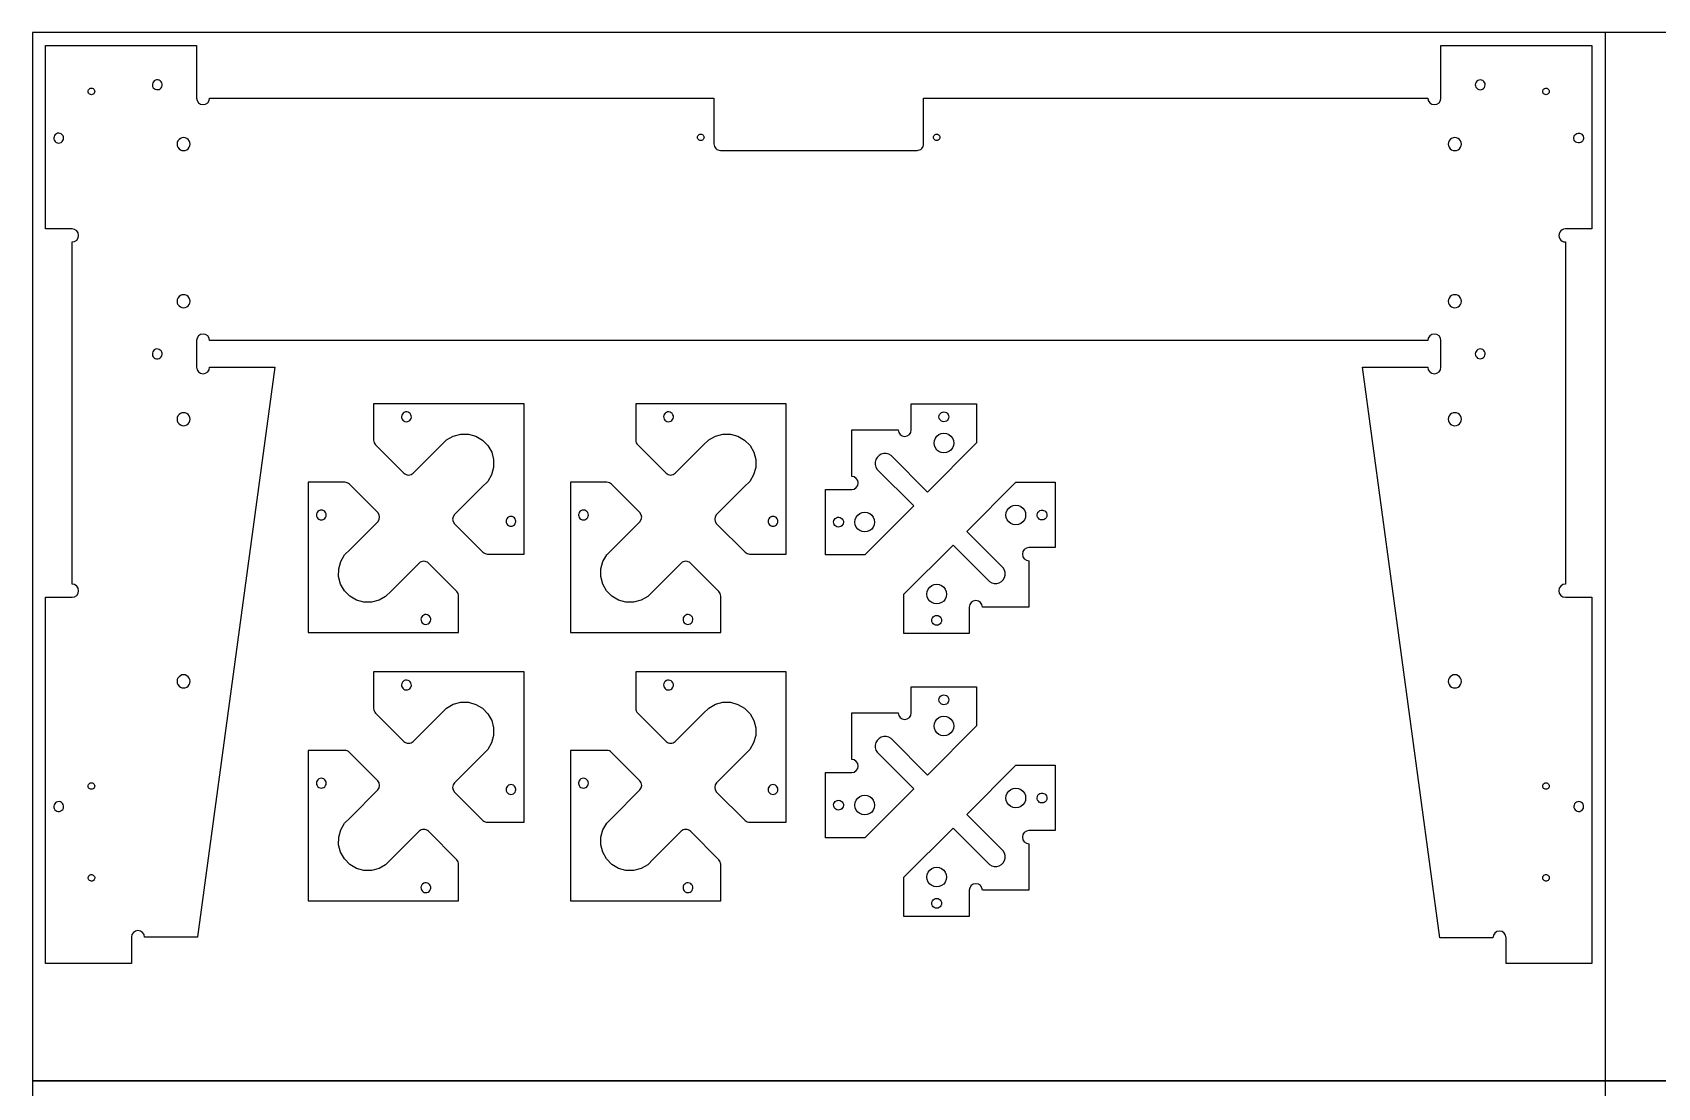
# Model space of a CAD drawing. Header units: inches. Extents: x -747 to 419, y -1089 to -681.
# Drawn here: x -626.17 to -595.17, y -849.62 to -829.5 of the extents above; entities that cross this region are included whole.
import ezdxf

# ---------------------------------------------------------------- set-up
doc = ezdxf.new("R2010")
doc.units = ezdxf.units.IN
doc.header["$MEASUREMENT"] = 0
for name, color, linetype in [('T_ANNO', 6, 'Continuous'), ('T_CUT_HOLE_1_4_INCH', 3, 'Continuous'), ('T_CUT_HOLE_1_8_INCH', 1, 'Continuous'), ('T_CUT_HOLE_3_16_INCH', 2, 'Continuous'), ('T_CUT_HOLE_3_8_INCH', 4, 'Continuous'), ('T_CUT_THRU', 7, 'Continuous')]:
    doc.layers.add(name, color=color, linetype=linetype)

msp = doc.modelspace()

# ---------------------------------------------------------------- linework, layer by layer
at = {"layer": 'T_ANNO', "color": 5}
for p, q in [((-596.171, -829.5), (-596.171, -849.5)), ((-596.171, -849.5), (-596.171, -869.5))]:
    msp.add_line(p, q, dxfattribs=at)
at = {"layer": 'T_ANNO'}
for points in [[(-626.171, -849.5), (-594.171, -849.5), (-594.171, -829.5), (-626.171, -829.5)], [(-626.171, -849.5), (-594.171, -849.5), (-594.171, -829.5), (-626.171, -829.5)], [(-626.171, -869.5), (-594.171, -869.5), (-594.171, -849.5), (-626.171, -849.5)], [(-626.171, -869.5), (-594.171, -869.5), (-594.171, -849.5), (-626.171, -849.5)]]:
    msp.add_lwpolyline(points, close=True, dxfattribs=at)
at = {"layer": 'T_CUT_HOLE_1_4_INCH'}
for points in [[(-623.32, -831.506), (-623.35, -831.519), (-623.376, -831.539), (-623.396, -831.565), (-623.409, -831.595), (-623.413, -831.627), (-623.409, -831.66), (-623.396, -831.69), (-623.376, -831.716), (-623.35, -831.735), (-623.32, -831.748), (-623.288, -831.752), (-623.256, -831.748), (-623.225, -831.735), (-623.199, -831.716), (-623.18, -831.69), (-623.167, -831.66), (-623.163, -831.627), (-623.167, -831.595), (-623.18, -831.565), (-623.199, -831.539), (-623.225, -831.519), (-623.256, -831.506), (-623.288, -831.502)], [(-599.07, -831.506), (-599.1, -831.519), (-599.126, -831.539), (-599.146, -831.565), (-599.159, -831.595), (-599.163, -831.627), (-599.159, -831.66), (-599.146, -831.69), (-599.126, -831.716), (-599.1, -831.735), (-599.07, -831.748), (-599.038, -831.752), (-599.006, -831.748), (-598.975, -831.735), (-598.949, -831.716), (-598.93, -831.69), (-598.917, -831.66), (-598.913, -831.627), (-598.917, -831.595), (-598.93, -831.565), (-598.949, -831.539), (-598.975, -831.519), (-599.006, -831.506), (-599.038, -831.502)], [(-623.32, -834.506), (-623.35, -834.519), (-623.376, -834.539), (-623.396, -834.565), (-623.409, -834.595), (-623.413, -834.627), (-623.409, -834.66), (-623.396, -834.69), (-623.376, -834.716), (-623.35, -834.735), (-623.32, -834.748), (-623.288, -834.752), (-623.256, -834.748), (-623.225, -834.735), (-623.199, -834.716), (-623.18, -834.69), (-623.167, -834.66), (-623.163, -834.627), (-623.167, -834.595), (-623.18, -834.565), (-623.199, -834.539), (-623.225, -834.519), (-623.256, -834.506), (-623.288, -834.502)], [(-599.07, -834.506), (-599.1, -834.519), (-599.126, -834.539), (-599.146, -834.565), (-599.159, -834.595), (-599.163, -834.627), (-599.159, -834.66), (-599.146, -834.69), (-599.126, -834.716), (-599.1, -834.735), (-599.07, -834.748), (-599.038, -834.752), (-599.006, -834.748), (-598.975, -834.735), (-598.949, -834.716), (-598.93, -834.69), (-598.917, -834.66), (-598.913, -834.627), (-598.917, -834.595), (-598.93, -834.565), (-598.949, -834.539), (-598.975, -834.519), (-599.006, -834.506), (-599.038, -834.502)], [(-623.32, -836.756), (-623.35, -836.769), (-623.376, -836.789), (-623.396, -836.815), (-623.409, -836.845), (-623.413, -836.877), (-623.409, -836.91), (-623.396, -836.94), (-623.376, -836.966), (-623.35, -836.985), (-623.32, -836.998), (-623.288, -837.002), (-623.256, -836.998), (-623.225, -836.985), (-623.199, -836.966), (-623.18, -836.94), (-623.167, -836.91), (-623.163, -836.877), (-623.167, -836.845), (-623.18, -836.815), (-623.199, -836.789), (-623.225, -836.769), (-623.256, -836.756), (-623.288, -836.752)], [(-599.07, -836.756), (-599.1, -836.769), (-599.126, -836.789), (-599.146, -836.815), (-599.159, -836.845), (-599.163, -836.877), (-599.159, -836.91), (-599.146, -836.94), (-599.126, -836.966), (-599.1, -836.985), (-599.07, -836.998), (-599.038, -837.002), (-599.006, -836.998), (-598.975, -836.985), (-598.949, -836.966), (-598.93, -836.94), (-598.917, -836.91), (-598.913, -836.877), (-598.917, -836.845), (-598.93, -836.815), (-598.949, -836.789), (-598.975, -836.769), (-599.006, -836.756), (-599.038, -836.752)], [(-623.32, -841.756), (-623.35, -841.769), (-623.376, -841.789), (-623.396, -841.815), (-623.409, -841.845), (-623.413, -841.877), (-623.409, -841.91), (-623.396, -841.94), (-623.376, -841.966), (-623.35, -841.985), (-623.32, -841.998), (-623.288, -842.002), (-623.256, -841.998), (-623.225, -841.985), (-623.199, -841.966), (-623.18, -841.94), (-623.167, -841.91), (-623.163, -841.877), (-623.167, -841.845), (-623.18, -841.815), (-623.199, -841.789), (-623.225, -841.769), (-623.256, -841.756), (-623.288, -841.752)], [(-599.07, -841.756), (-599.1, -841.769), (-599.126, -841.789), (-599.146, -841.815), (-599.159, -841.845), (-599.163, -841.877), (-599.159, -841.91), (-599.146, -841.94), (-599.126, -841.966), (-599.1, -841.985), (-599.07, -841.998), (-599.038, -842.002), (-599.006, -841.998), (-598.975, -841.985), (-598.949, -841.966), (-598.93, -841.94), (-598.917, -841.91), (-598.913, -841.877), (-598.917, -841.845), (-598.93, -841.815), (-598.949, -841.789), (-598.975, -841.769), (-599.006, -841.756), (-599.038, -841.752)]]:
    msp.add_lwpolyline(points, close=True, dxfattribs=at)
at = {"layer": 'T_CUT_HOLE_1_8_INCH'}
for points in [[(-624.986, -830.641), (-624.992, -830.656), (-625.002, -830.669), (-625.015, -830.679), (-625.03, -830.685), (-625.046, -830.687), (-625.062, -830.685), (-625.078, -830.679), (-625.091, -830.669), (-625.1, -830.656), (-625.107, -830.641), (-625.109, -830.625), (-625.107, -830.609), (-625.1, -830.594), (-625.091, -830.581), (-625.078, -830.571), (-625.062, -830.564), (-625.046, -830.562), (-625.03, -830.564), (-625.015, -830.571), (-625.002, -830.581), (-624.992, -830.594), (-624.986, -830.609), (-624.984, -830.625)], [(-597.267, -830.679), (-597.282, -830.685), (-597.298, -830.687), (-597.314, -830.685), (-597.33, -830.679), (-597.343, -830.669), (-597.353, -830.656), (-597.359, -830.641), (-597.361, -830.625), (-597.359, -830.609), (-597.353, -830.594), (-597.343, -830.581), (-597.33, -830.571), (-597.315, -830.565), (-597.299, -830.562), (-597.283, -830.564), (-597.268, -830.571), (-597.255, -830.58), (-597.245, -830.593), (-597.238, -830.608), (-597.236, -830.625), (-597.238, -830.641), (-597.244, -830.656), (-597.254, -830.669)], [(-613.406, -831.439), (-613.391, -831.446), (-613.378, -831.456), (-613.368, -831.469), (-613.362, -831.484), (-613.36, -831.5), (-613.362, -831.516), (-613.368, -831.531), (-613.378, -831.544), (-613.391, -831.554), (-613.406, -831.56), (-613.422, -831.562), (-613.439, -831.56), (-613.454, -831.554), (-613.467, -831.544), (-613.477, -831.531), (-613.483, -831.516), (-613.485, -831.5), (-613.483, -831.484), (-613.477, -831.469), (-613.467, -831.456), (-613.454, -831.446), (-613.439, -831.439), (-613.422, -831.437)], [(-608.86, -831.5), (-608.862, -831.516), (-608.868, -831.531), (-608.878, -831.544), (-608.891, -831.554), (-608.906, -831.56), (-608.922, -831.562), (-608.939, -831.56), (-608.954, -831.554), (-608.967, -831.544), (-608.977, -831.531), (-608.983, -831.516), (-608.985, -831.5), (-608.983, -831.484), (-608.977, -831.469), (-608.967, -831.456), (-608.954, -831.446), (-608.939, -831.439), (-608.922, -831.437), (-608.906, -831.439), (-608.891, -831.446), (-608.878, -831.456), (-608.868, -831.469), (-608.862, -831.484)], [(-624.986, -843.891), (-624.992, -843.906), (-625.002, -843.919), (-625.015, -843.929), (-625.03, -843.935), (-625.046, -843.937), (-625.062, -843.935), (-625.078, -843.929), (-625.091, -843.919), (-625.1, -843.906), (-625.107, -843.891), (-625.109, -843.875), (-625.107, -843.859), (-625.1, -843.844), (-625.091, -843.831), (-625.078, -843.821), (-625.062, -843.814), (-625.046, -843.812), (-625.03, -843.814), (-625.015, -843.821), (-625.002, -843.831), (-624.992, -843.844), (-624.986, -843.859), (-624.984, -843.875)], [(-597.315, -843.935), (-597.33, -843.929), (-597.343, -843.919), (-597.353, -843.906), (-597.359, -843.891), (-597.361, -843.875), (-597.359, -843.859), (-597.353, -843.844), (-597.343, -843.831), (-597.33, -843.821), (-597.315, -843.814), (-597.299, -843.812), (-597.282, -843.814), (-597.267, -843.821), (-597.254, -843.831), (-597.244, -843.844), (-597.238, -843.859), (-597.236, -843.875), (-597.238, -843.891), (-597.244, -843.906), (-597.254, -843.919), (-597.267, -843.929), (-597.282, -843.935), (-597.299, -843.937)], [(-624.995, -845.66), (-625.006, -845.673), (-625.02, -845.681), (-625.035, -845.686), (-625.051, -845.687), (-625.067, -845.684), (-625.082, -845.676), (-625.094, -845.665), (-625.103, -845.652), (-625.108, -845.636), (-625.109, -845.62), (-625.105, -845.604), (-625.098, -845.589), (-625.087, -845.577), (-625.073, -845.568), (-625.057, -845.563), (-625.041, -845.563), (-625.025, -845.566), (-625.011, -845.573), (-624.999, -845.584), (-624.99, -845.598), (-624.985, -845.614), (-624.984, -845.63), (-624.987, -845.646)], [(-597.36, -845.634), (-597.361, -845.618), (-597.357, -845.602), (-597.349, -845.587), (-597.337, -845.576), (-597.323, -845.567), (-597.308, -845.563), (-597.291, -845.563), (-597.275, -845.567), (-597.261, -845.575), (-597.249, -845.586), (-597.241, -845.6), (-597.237, -845.616), (-597.236, -845.632), (-597.24, -845.648), (-597.248, -845.662), (-597.26, -845.674), (-597.274, -845.682), (-597.29, -845.687), (-597.306, -845.687), (-597.322, -845.683), (-597.336, -845.675), (-597.348, -845.664), (-597.356, -845.65)]]:
    msp.add_lwpolyline(points, close=True, dxfattribs=at)
at = {"layer": 'T_CUT_HOLE_3_16_INCH'}
for points in [[(-623.755, -830.411), (-623.779, -830.404), (-623.803, -830.404), (-623.827, -830.41), (-623.848, -830.422), (-623.866, -830.439), (-623.878, -830.46), (-623.885, -830.484), (-623.885, -830.508), (-623.879, -830.532), (-623.867, -830.553), (-623.85, -830.571), (-623.829, -830.583), (-623.805, -830.59), (-623.781, -830.59), (-623.757, -830.584), (-623.735, -830.572), (-623.718, -830.555), (-623.706, -830.534), (-623.699, -830.51), (-623.699, -830.486), (-623.705, -830.462), (-623.717, -830.441), (-623.734, -830.423)], [(-598.621, -830.562), (-598.602, -830.577), (-598.579, -830.587), (-598.555, -830.591), (-598.531, -830.588), (-598.508, -830.579), (-598.488, -830.565), (-598.473, -830.546), (-598.463, -830.523), (-598.459, -830.499), (-598.462, -830.475), (-598.471, -830.452), (-598.485, -830.432), (-598.504, -830.417), (-598.527, -830.407), (-598.551, -830.403), (-598.575, -830.406), (-598.598, -830.415), (-598.618, -830.429), (-598.633, -830.448), (-598.643, -830.471), (-598.647, -830.495), (-598.644, -830.519), (-598.635, -830.542)], [(-625.765, -831.512), (-625.762, -831.537), (-625.753, -831.56), (-625.739, -831.579), (-625.72, -831.595), (-625.697, -831.604), (-625.673, -831.608), (-625.649, -831.605), (-625.626, -831.597), (-625.606, -831.582), (-625.591, -831.563), (-625.581, -831.541), (-625.578, -831.516), (-625.58, -831.492), (-625.589, -831.469), (-625.604, -831.449), (-625.623, -831.434), (-625.645, -831.424), (-625.669, -831.421), (-625.694, -831.423), (-625.716, -831.432), (-625.736, -831.447), (-625.752, -831.466), (-625.761, -831.488)], [(-596.587, -831.549), (-596.599, -831.571), (-596.616, -831.588), (-596.637, -831.601), (-596.66, -831.607), (-596.685, -831.607), (-596.708, -831.601), (-596.73, -831.589), (-596.747, -831.572), (-596.76, -831.551), (-596.766, -831.528), (-596.767, -831.503), (-596.761, -831.479), (-596.749, -831.458), (-596.731, -831.441), (-596.71, -831.428), (-596.687, -831.422), (-596.662, -831.421), (-596.639, -831.427), (-596.617, -831.439), (-596.6, -831.456), (-596.587, -831.478), (-596.581, -831.501), (-596.58, -831.526)], [(-623.705, -835.595), (-623.717, -835.574), (-623.734, -835.557), (-623.755, -835.544), (-623.779, -835.538), (-623.803, -835.537), (-623.827, -835.543), (-623.848, -835.555), (-623.866, -835.573), (-623.878, -835.594), (-623.885, -835.617), (-623.885, -835.642), (-623.879, -835.665), (-623.867, -835.687), (-623.85, -835.704), (-623.829, -835.717), (-623.805, -835.723), (-623.781, -835.723), (-623.757, -835.717), (-623.735, -835.705), (-623.718, -835.688), (-623.706, -835.667), (-623.699, -835.644), (-623.699, -835.619)], [(-598.647, -835.628), (-598.644, -835.653), (-598.635, -835.675), (-598.621, -835.695), (-598.602, -835.71), (-598.579, -835.72), (-598.555, -835.724), (-598.531, -835.721), (-598.508, -835.713), (-598.488, -835.698), (-598.473, -835.679), (-598.463, -835.657), (-598.459, -835.633), (-598.462, -835.608), (-598.471, -835.585), (-598.485, -835.566), (-598.504, -835.55), (-598.527, -835.54), (-598.551, -835.537), (-598.575, -835.539), (-598.598, -835.548), (-598.618, -835.563), (-598.633, -835.582), (-598.643, -835.604)], [(-619.068, -836.92), (-619.044, -836.925), (-619.019, -836.923), (-618.996, -836.915), (-618.976, -836.902), (-618.96, -836.883), (-618.949, -836.861), (-618.944, -836.837), (-618.946, -836.813), (-618.953, -836.79), (-618.967, -836.769), (-618.985, -836.753), (-619.007, -836.742), (-619.031, -836.738), (-619.056, -836.739), (-619.079, -836.747), (-619.099, -836.761), (-619.115, -836.779), (-619.126, -836.801), (-619.131, -836.825), (-619.13, -836.849), (-619.122, -836.873), (-619.108, -836.893), (-619.09, -836.909)], [(-614.068, -836.92), (-614.044, -836.925), (-614.019, -836.923), (-613.996, -836.915), (-613.976, -836.902), (-613.96, -836.883), (-613.949, -836.861), (-613.944, -836.837), (-613.946, -836.813), (-613.953, -836.79), (-613.967, -836.769), (-613.985, -836.753), (-614.007, -836.742), (-614.031, -836.738), (-614.056, -836.739), (-614.079, -836.747), (-614.099, -836.761), (-614.115, -836.779), (-614.126, -836.801), (-614.131, -836.825), (-614.13, -836.849), (-614.122, -836.873), (-614.108, -836.893), (-614.09, -836.909)], [(-608.809, -836.741), (-608.789, -836.738), (-608.785, -836.737), (-608.761, -836.74), (-608.738, -836.75), (-608.719, -836.765), (-608.704, -836.784), (-608.695, -836.807), (-608.691, -836.831), (-608.695, -836.855), (-608.704, -836.878), (-608.719, -836.897), (-608.738, -836.912), (-608.761, -836.922), (-608.785, -836.925), (-608.809, -836.922), (-608.832, -836.912), (-608.852, -836.897), (-608.866, -836.878), (-608.876, -836.855), (-608.879, -836.831), (-608.876, -836.807), (-608.866, -836.784), (-608.852, -836.765), (-608.832, -836.75)], [(-620.614, -838.623), (-620.637, -838.613), (-620.661, -838.61), (-620.685, -838.613), (-620.708, -838.623), (-620.727, -838.638), (-620.742, -838.657), (-620.751, -838.68), (-620.753, -838.695), (-620.754, -838.708), (-620.751, -838.728), (-620.742, -838.751), (-620.727, -838.77), (-620.708, -838.785), (-620.685, -838.795), (-620.661, -838.798), (-620.637, -838.795), (-620.614, -838.785), (-620.594, -838.77), (-620.58, -838.751), (-620.57, -838.728), (-620.567, -838.704), (-620.57, -838.68), (-620.58, -838.657), (-620.594, -838.638)], [(-617.091, -838.906), (-617.068, -838.915), (-617.044, -838.918), (-617.02, -838.915), (-616.997, -838.906), (-616.978, -838.891), (-616.963, -838.871), (-616.954, -838.849), (-616.952, -838.833), (-616.951, -838.821), (-616.954, -838.8), (-616.963, -838.778), (-616.978, -838.758), (-616.997, -838.743), (-617.02, -838.734), (-617.044, -838.731), (-617.068, -838.734), (-617.091, -838.743), (-617.111, -838.758), (-617.125, -838.778), (-617.135, -838.8), (-617.138, -838.824), (-617.135, -838.849), (-617.125, -838.871), (-617.111, -838.891)], [(-615.614, -838.623), (-615.637, -838.613), (-615.661, -838.61), (-615.685, -838.613), (-615.708, -838.623), (-615.727, -838.638), (-615.742, -838.657), (-615.751, -838.68), (-615.753, -838.695), (-615.754, -838.708), (-615.751, -838.728), (-615.742, -838.751), (-615.727, -838.77), (-615.708, -838.785), (-615.685, -838.795), (-615.661, -838.798), (-615.637, -838.795), (-615.614, -838.785), (-615.594, -838.77), (-615.58, -838.751), (-615.57, -838.728), (-615.567, -838.704), (-615.57, -838.68), (-615.58, -838.657), (-615.594, -838.638)], [(-612.091, -838.906), (-612.068, -838.915), (-612.044, -838.918), (-612.02, -838.915), (-611.997, -838.906), (-611.978, -838.891), (-611.963, -838.871), (-611.954, -838.849), (-611.952, -838.833), (-611.951, -838.821), (-611.954, -838.8), (-611.963, -838.778), (-611.978, -838.758), (-611.997, -838.743), (-612.02, -838.734), (-612.044, -838.731), (-612.068, -838.734), (-612.091, -838.743), (-612.111, -838.758), (-612.125, -838.778), (-612.135, -838.8), (-612.138, -838.824), (-612.135, -838.849), (-612.125, -838.871), (-612.111, -838.891)], [(-610.71, -838.799), (-610.702, -838.822), (-610.701, -838.846), (-610.705, -838.87), (-610.716, -838.892), (-610.732, -838.911), (-610.753, -838.924), (-610.776, -838.932), (-610.8, -838.934), (-610.824, -838.929), (-610.846, -838.918), (-610.865, -838.902), (-610.878, -838.882), (-610.886, -838.858), (-610.888, -838.834), (-610.883, -838.81), (-610.872, -838.788), (-610.856, -838.77), (-610.836, -838.756), (-610.812, -838.748), (-610.788, -838.747), (-610.764, -838.751), (-610.742, -838.762), (-610.724, -838.778)], [(-606.997, -838.746), (-607.004, -838.723), (-607.006, -838.698), (-607.001, -838.674), (-606.99, -838.652), (-606.974, -838.634), (-606.954, -838.62), (-606.931, -838.612), (-606.906, -838.611), (-606.882, -838.616), (-606.86, -838.626), (-606.842, -838.643), (-606.828, -838.663), (-606.82, -838.686), (-606.819, -838.711), (-606.824, -838.735), (-606.835, -838.757), (-606.851, -838.775), (-606.871, -838.789), (-606.894, -838.796), (-606.919, -838.798), (-606.943, -838.793), (-606.965, -838.782), (-606.983, -838.766)], [(-618.637, -840.609), (-618.661, -840.604), (-618.686, -840.605), (-618.709, -840.613), (-618.729, -840.627), (-618.745, -840.645), (-618.756, -840.667), (-618.761, -840.691), (-618.759, -840.716), (-618.752, -840.739), (-618.738, -840.759), (-618.72, -840.775), (-618.698, -840.786), (-618.674, -840.791), (-618.649, -840.789), (-618.626, -840.781), (-618.606, -840.768), (-618.589, -840.749), (-618.579, -840.728), (-618.574, -840.704), (-618.575, -840.679), (-618.583, -840.656), (-618.597, -840.636), (-618.615, -840.619)], [(-613.637, -840.609), (-613.661, -840.604), (-613.686, -840.605), (-613.709, -840.613), (-613.729, -840.627), (-613.745, -840.645), (-613.756, -840.667), (-613.761, -840.691), (-613.759, -840.716), (-613.752, -840.739), (-613.738, -840.759), (-613.72, -840.775), (-613.698, -840.786), (-613.674, -840.791), (-613.649, -840.789), (-613.626, -840.781), (-613.606, -840.768), (-613.589, -840.749), (-613.579, -840.728), (-613.574, -840.704), (-613.575, -840.679), (-613.583, -840.656), (-613.597, -840.636), (-613.615, -840.619)], [(-608.897, -840.804), (-608.918, -840.807), (-608.921, -840.807), (-608.946, -840.804), (-608.968, -840.795), (-608.988, -840.78), (-609.003, -840.76), (-609.012, -840.738), (-609.015, -840.713), (-609.012, -840.689), (-609.003, -840.667), (-608.988, -840.647), (-608.968, -840.632), (-608.946, -840.623), (-608.921, -840.62), (-608.897, -840.623), (-608.875, -840.632), (-608.855, -840.647), (-608.84, -840.667), (-608.831, -840.689), (-608.828, -840.713), (-608.831, -840.738), (-608.84, -840.76), (-608.855, -840.78), (-608.875, -840.795)], [(-619.068, -842.036), (-619.044, -842.041), (-619.019, -842.039), (-618.996, -842.031), (-618.976, -842.018), (-618.96, -841.999), (-618.949, -841.978), (-618.944, -841.954), (-618.946, -841.929), (-618.953, -841.906), (-618.967, -841.886), (-618.985, -841.869), (-619.007, -841.859), (-619.031, -841.854), (-619.056, -841.855), (-619.079, -841.863), (-619.099, -841.877), (-619.115, -841.895), (-619.126, -841.917), (-619.131, -841.941), (-619.13, -841.966), (-619.122, -841.989), (-619.108, -842.009), (-619.09, -842.025)], [(-614.068, -842.036), (-614.044, -842.041), (-614.019, -842.039), (-613.996, -842.031), (-613.976, -842.018), (-613.96, -841.999), (-613.949, -841.978), (-613.944, -841.954), (-613.946, -841.929), (-613.953, -841.906), (-613.967, -841.886), (-613.985, -841.869), (-614.007, -841.859), (-614.031, -841.854), (-614.056, -841.855), (-614.079, -841.863), (-614.099, -841.877), (-614.115, -841.895), (-614.126, -841.917), (-614.131, -841.941), (-614.13, -841.966), (-614.122, -841.989), (-614.108, -842.009), (-614.09, -842.025)], [(-608.809, -842.139), (-608.789, -842.136), (-608.785, -842.136), (-608.761, -842.139), (-608.738, -842.148), (-608.719, -842.163), (-608.704, -842.183), (-608.695, -842.205), (-608.691, -842.229), (-608.695, -842.254), (-608.704, -842.276), (-608.719, -842.296), (-608.738, -842.311), (-608.761, -842.32), (-608.785, -842.323), (-608.809, -842.32), (-608.832, -842.311), (-608.852, -842.296), (-608.866, -842.276), (-608.876, -842.254), (-608.879, -842.229), (-608.876, -842.205), (-608.866, -842.183), (-608.852, -842.163), (-608.832, -842.148)], [(-620.614, -843.739), (-620.637, -843.73), (-620.661, -843.726), (-620.685, -843.73), (-620.708, -843.739), (-620.727, -843.754), (-620.742, -843.773), (-620.751, -843.796), (-620.753, -843.812), (-620.754, -843.824), (-620.751, -843.844), (-620.742, -843.867), (-620.727, -843.887), (-620.708, -843.901), (-620.685, -843.911), (-620.661, -843.914), (-620.637, -843.911), (-620.614, -843.901), (-620.594, -843.887), (-620.58, -843.867), (-620.57, -843.844), (-620.567, -843.82), (-620.57, -843.796), (-620.58, -843.773), (-620.594, -843.754)], [(-615.614, -843.739), (-615.637, -843.73), (-615.661, -843.726), (-615.685, -843.73), (-615.708, -843.739), (-615.727, -843.754), (-615.742, -843.773), (-615.751, -843.796), (-615.753, -843.812), (-615.754, -843.824), (-615.751, -843.844), (-615.742, -843.867), (-615.727, -843.887), (-615.708, -843.901), (-615.685, -843.911), (-615.661, -843.914), (-615.637, -843.911), (-615.614, -843.901), (-615.594, -843.887), (-615.58, -843.867), (-615.57, -843.844), (-615.567, -843.82), (-615.57, -843.796), (-615.58, -843.773), (-615.594, -843.754)], [(-617.091, -844.022), (-617.068, -844.031), (-617.044, -844.034), (-617.02, -844.031), (-616.997, -844.022), (-616.978, -844.007), (-616.963, -843.988), (-616.954, -843.965), (-616.952, -843.949), (-616.951, -843.937), (-616.954, -843.916), (-616.963, -843.894), (-616.978, -843.874), (-616.997, -843.86), (-617.02, -843.85), (-617.044, -843.847), (-617.068, -843.85), (-617.091, -843.86), (-617.111, -843.874), (-617.125, -843.894), (-617.135, -843.916), (-617.138, -843.941), (-617.135, -843.965), (-617.125, -843.988), (-617.111, -844.007)], [(-612.091, -844.022), (-612.068, -844.031), (-612.044, -844.034), (-612.02, -844.031), (-611.997, -844.022), (-611.978, -844.007), (-611.963, -843.988), (-611.954, -843.965), (-611.952, -843.949), (-611.951, -843.937), (-611.954, -843.916), (-611.963, -843.894), (-611.978, -843.874), (-611.997, -843.86), (-612.02, -843.85), (-612.044, -843.847), (-612.068, -843.85), (-612.091, -843.86), (-612.111, -843.874), (-612.125, -843.894), (-612.135, -843.916), (-612.138, -843.941), (-612.135, -843.965), (-612.125, -843.988), (-612.111, -844.007)], [(-606.997, -844.144), (-607.004, -844.121), (-607.006, -844.097), (-607.001, -844.073), (-606.99, -844.051), (-606.974, -844.032), (-606.954, -844.019), (-606.931, -844.011), (-606.906, -844.009), (-606.882, -844.014), (-606.86, -844.025), (-606.842, -844.041), (-606.828, -844.061), (-606.82, -844.085), (-606.819, -844.109), (-606.824, -844.133), (-606.835, -844.155), (-606.851, -844.173), (-606.871, -844.187), (-606.894, -844.195), (-606.919, -844.196), (-606.943, -844.192), (-606.965, -844.181), (-606.983, -844.165)], [(-625.765, -844.257), (-625.764, -844.281), (-625.756, -844.305), (-625.743, -844.325), (-625.725, -844.342), (-625.704, -844.353), (-625.68, -844.359), (-625.655, -844.358), (-625.632, -844.35), (-625.611, -844.337), (-625.595, -844.319), (-625.583, -844.298), (-625.578, -844.274), (-625.579, -844.249), (-625.586, -844.226), (-625.599, -844.205), (-625.617, -844.189), (-625.639, -844.177), (-625.663, -844.172), (-625.687, -844.173), (-625.711, -844.18), (-625.731, -844.193), (-625.748, -844.211), (-625.759, -844.233)], [(-610.71, -844.197), (-610.702, -844.22), (-610.701, -844.245), (-610.705, -844.269), (-610.716, -844.291), (-610.732, -844.309), (-610.753, -844.323), (-610.776, -844.33), (-610.8, -844.332), (-610.824, -844.327), (-610.846, -844.316), (-610.865, -844.3), (-610.878, -844.28), (-610.886, -844.257), (-610.888, -844.232), (-610.883, -844.208), (-610.872, -844.186), (-610.856, -844.168), (-610.836, -844.154), (-610.812, -844.147), (-610.788, -844.145), (-610.764, -844.15), (-610.742, -844.161), (-610.724, -844.177)], [(-596.58, -844.27), (-596.582, -844.245), (-596.59, -844.222), (-596.604, -844.202), (-596.623, -844.186), (-596.645, -844.176), (-596.669, -844.172), (-596.693, -844.174), (-596.716, -844.182), (-596.737, -844.196), (-596.752, -844.215), (-596.763, -844.237), (-596.767, -844.261), (-596.765, -844.285), (-596.757, -844.308), (-596.743, -844.328), (-596.724, -844.344), (-596.702, -844.355), (-596.678, -844.359), (-596.654, -844.357), (-596.631, -844.349), (-596.61, -844.335), (-596.595, -844.316), (-596.584, -844.294)], [(-618.637, -845.725), (-618.661, -845.72), (-618.686, -845.722), (-618.709, -845.729), (-618.729, -845.743), (-618.745, -845.761), (-618.756, -845.783), (-618.761, -845.807), (-618.759, -845.832), (-618.752, -845.855), (-618.738, -845.875), (-618.72, -845.891), (-618.698, -845.902), (-618.674, -845.907), (-618.649, -845.906), (-618.626, -845.898), (-618.606, -845.884), (-618.589, -845.866), (-618.579, -845.844), (-618.574, -845.82), (-618.575, -845.795), (-618.583, -845.772), (-618.597, -845.752), (-618.615, -845.736)], [(-613.637, -845.725), (-613.661, -845.72), (-613.686, -845.722), (-613.709, -845.729), (-613.729, -845.743), (-613.745, -845.761), (-613.756, -845.783), (-613.761, -845.807), (-613.759, -845.832), (-613.752, -845.855), (-613.738, -845.875), (-613.72, -845.891), (-613.698, -845.902), (-613.674, -845.907), (-613.649, -845.906), (-613.626, -845.898), (-613.606, -845.884), (-613.589, -845.866), (-613.579, -845.844), (-613.574, -845.82), (-613.575, -845.795), (-613.583, -845.772), (-613.597, -845.752), (-613.615, -845.736)], [(-608.897, -846.202), (-608.918, -846.205), (-608.921, -846.205), (-608.946, -846.202), (-608.968, -846.193), (-608.988, -846.178), (-609.003, -846.159), (-609.012, -846.136), (-609.015, -846.112), (-609.012, -846.087), (-609.003, -846.065), (-608.988, -846.045), (-608.968, -846.031), (-608.946, -846.021), (-608.921, -846.018), (-608.897, -846.021), (-608.875, -846.031), (-608.855, -846.045), (-608.84, -846.065), (-608.831, -846.087), (-608.828, -846.112), (-608.831, -846.136), (-608.84, -846.159), (-608.855, -846.178), (-608.875, -846.193)]]:
    msp.add_lwpolyline(points, close=True, dxfattribs=at)
at = {"layer": 'T_CUT_HOLE_3_8_INCH'}
for points in [[(-608.737, -837.15), (-608.691, -837.169), (-608.653, -837.199), (-608.623, -837.237), (-608.604, -837.283), (-608.598, -837.331), (-608.604, -837.38), (-608.623, -837.425), (-608.653, -837.464), (-608.691, -837.494), (-608.737, -837.512), (-608.785, -837.519), (-608.834, -837.512), (-608.879, -837.494), (-608.918, -837.464), (-608.948, -837.425), (-608.966, -837.38), (-608.973, -837.331), (-608.966, -837.283), (-608.948, -837.237), (-608.918, -837.199), (-608.879, -837.169), (-608.834, -837.15), (-608.785, -837.144)], [(-607.231, -838.753), (-607.25, -838.798), (-607.28, -838.837), (-607.319, -838.867), (-607.364, -838.886), (-607.412, -838.892), (-607.461, -838.886), (-607.506, -838.867), (-607.545, -838.837), (-607.575, -838.798), (-607.594, -838.753), (-607.6, -838.704), (-607.594, -838.656), (-607.575, -838.611), (-607.545, -838.572), (-607.506, -838.542), (-607.461, -838.523), (-607.412, -838.517), (-607.364, -838.523), (-607.319, -838.542), (-607.28, -838.572), (-607.25, -838.611), (-607.231, -838.656), (-607.225, -838.704)], [(-610.475, -838.792), (-610.457, -838.746), (-610.427, -838.708), (-610.388, -838.678), (-610.343, -838.659), (-610.294, -838.653), (-610.246, -838.659), (-610.2, -838.678), (-610.162, -838.708), (-610.132, -838.746), (-610.113, -838.792), (-610.107, -838.84), (-610.113, -838.889), (-610.132, -838.934), (-610.162, -838.973), (-610.2, -839.002), (-610.246, -839.021), (-610.294, -839.028), (-610.343, -839.021), (-610.388, -839.002), (-610.427, -838.973), (-610.457, -838.934), (-610.475, -838.889), (-610.482, -838.84)], [(-608.97, -840.395), (-609.015, -840.376), (-609.054, -840.346), (-609.084, -840.307), (-609.103, -840.262), (-609.109, -840.213), (-609.103, -840.165), (-609.084, -840.12), (-609.054, -840.081), (-609.015, -840.051), (-608.97, -840.032), (-608.921, -840.026), (-608.873, -840.032), (-608.828, -840.051), (-608.789, -840.081), (-608.759, -840.12), (-608.74, -840.165), (-608.734, -840.213), (-608.74, -840.262), (-608.759, -840.307), (-608.789, -840.346), (-608.828, -840.376), (-608.873, -840.395), (-608.921, -840.401)], [(-608.737, -842.548), (-608.691, -842.567), (-608.653, -842.597), (-608.623, -842.636), (-608.604, -842.681), (-608.598, -842.729), (-608.604, -842.778), (-608.623, -842.823), (-608.653, -842.862), (-608.691, -842.892), (-608.737, -842.911), (-608.785, -842.917), (-608.834, -842.911), (-608.879, -842.892), (-608.918, -842.862), (-608.948, -842.823), (-608.966, -842.778), (-608.973, -842.729), (-608.966, -842.681), (-608.948, -842.636), (-608.918, -842.597), (-608.879, -842.567), (-608.834, -842.548), (-608.785, -842.542)], [(-610.475, -844.19), (-610.457, -844.145), (-610.427, -844.106), (-610.388, -844.076), (-610.343, -844.057), (-610.294, -844.051), (-610.246, -844.057), (-610.2, -844.076), (-610.162, -844.106), (-610.132, -844.145), (-610.113, -844.19), (-610.107, -844.238), (-610.113, -844.287), (-610.132, -844.332), (-610.162, -844.371), (-610.2, -844.401), (-610.246, -844.42), (-610.294, -844.426), (-610.343, -844.42), (-610.388, -844.401), (-610.427, -844.371), (-610.457, -844.332), (-610.475, -844.287), (-610.482, -844.238)], [(-607.231, -844.151), (-607.25, -844.197), (-607.28, -844.235), (-607.319, -844.265), (-607.364, -844.284), (-607.412, -844.29), (-607.461, -844.284), (-607.506, -844.265), (-607.545, -844.235), (-607.575, -844.197), (-607.594, -844.151), (-607.6, -844.103), (-607.594, -844.054), (-607.575, -844.009), (-607.545, -843.97), (-607.506, -843.94), (-607.461, -843.922), (-607.412, -843.915), (-607.364, -843.922), (-607.319, -843.94), (-607.28, -843.97), (-607.25, -844.009), (-607.231, -844.054), (-607.225, -844.103)], [(-608.97, -845.793), (-609.015, -845.774), (-609.054, -845.744), (-609.084, -845.705), (-609.103, -845.66), (-609.109, -845.612), (-609.103, -845.563), (-609.084, -845.518), (-609.054, -845.479), (-609.015, -845.449), (-608.97, -845.431), (-608.921, -845.424), (-608.873, -845.431), (-608.828, -845.449), (-608.789, -845.479), (-608.759, -845.518), (-608.74, -845.563), (-608.734, -845.612), (-608.74, -845.66), (-608.759, -845.705), (-608.789, -845.744), (-608.828, -845.774), (-608.873, -845.793), (-608.921, -845.799)]]:
    msp.add_lwpolyline(points, close=True, dxfattribs=at)
at = {"layer": 'T_CUT_THRU'}
msp.add_lwpolyline([(-596.929, -840.273), (-596.424, -840.273), (-596.424, -847.257), (-598.061, -847.257), (-598.061, -846.767, 1), (-598.311, -846.767), (-599.321, -846.767), (-600.798, -835.883), (-599.553, -835.883, 1), (-599.303, -835.883), (-599.303, -835.377, 1), (-599.553, -835.377), (-622.792, -835.377, 1), (-623.042, -835.377), (-623.042, -835.883, 1), (-622.792, -835.883), (-621.547, -835.883), (-623.022, -846.752), (-623.022, -846.757), (-624.034, -846.757, 1), (-624.284, -846.757), (-624.284, -847.257), (-625.921, -847.257), (-625.921, -840.273), (-625.416, -840.273, 1), (-625.416, -840.023), (-625.416, -833.496, 1), (-625.416, -833.246), (-625.921, -833.246), (-625.921, -829.75), (-623.042, -829.75), (-623.042, -830.75, 1), (-622.792, -830.75), (-613.172, -830.75), (-613.172, -831.625, 0.414214), (-613.047, -831.75), (-609.297, -831.75, 0.414214), (-609.172, -831.625), (-609.172, -830.75), (-599.553, -830.75, 1), (-599.303, -830.75), (-599.303, -829.75), (-596.424, -829.75), (-596.424, -833.246), (-596.929, -833.246, 1.000001), (-596.929, -833.496), (-596.929, -840.023, 0.999999), (-596.929, -840.273)], format="xyb", dxfattribs=at)
for points in [[(-616.794, -836.581), (-619.663, -836.581), (-619.663, -837.277, 0.198912), (-619.626, -837.366), (-619.085, -837.906, 0.414214), (-618.909, -837.906), (-618.377, -837.374), (-618.376, -837.373), (-618.271, -837.27), (-618.144, -837.197), (-618.002, -837.16), (-617.855, -837.161), (-617.713, -837.2), (-617.586, -837.274), (-617.483, -837.379), (-617.411, -837.506), (-617.374, -837.648), (-617.375, -837.795), (-617.414, -837.937), (-617.488, -838.064), (-617.592, -838.167), (-618.12, -838.695, 0.413924), (-618.12, -838.872), (-617.579, -839.413, 0.198912), (-617.49, -839.449), (-616.794, -839.449)], [(-611.794, -836.581), (-614.663, -836.581), (-614.663, -837.277, 0.198912), (-614.626, -837.366), (-614.085, -837.906, 0.414214), (-613.909, -837.906), (-613.377, -837.374), (-613.376, -837.373), (-613.271, -837.27), (-613.144, -837.197), (-613.002, -837.16), (-612.855, -837.161), (-612.713, -837.2), (-612.586, -837.274), (-612.483, -837.379), (-612.411, -837.506), (-612.374, -837.648), (-612.375, -837.795), (-612.414, -837.937), (-612.488, -838.064), (-612.592, -838.167), (-613.12, -838.695, 0.413924), (-613.12, -838.872), (-612.579, -839.413, 0.198912), (-612.49, -839.449), (-611.794, -839.449)], [(-608.16, -837.329), (-609.097, -838.266), (-609.793, -837.57), (-609.836, -837.545), (-609.883, -837.533), (-609.932, -837.533), (-609.979, -837.546), (-610.021, -837.57), (-610.056, -837.605), (-610.08, -837.647), (-610.093, -837.694), (-610.093, -837.743), (-610.08, -837.791), (-610.056, -837.833), (-609.36, -838.529), (-610.296, -839.465), (-611.044, -839.465), (-611.044, -838.218), (-610.544, -838.218, 1), (-610.544, -837.968), (-610.544, -837.081), (-609.657, -837.081, 1), (-609.407, -837.081), (-609.407, -836.581), (-608.16, -836.581)], [(-620.911, -840.947), (-618.042, -840.947), (-618.042, -840.251, 0.198912), (-618.079, -840.163), (-618.62, -839.622, 0.414214), (-618.796, -839.622), (-619.328, -840.154), (-619.329, -840.156), (-619.434, -840.259), (-619.561, -840.331), (-619.703, -840.368), (-619.85, -840.367), (-619.992, -840.329), (-620.119, -840.254), (-620.222, -840.15), (-620.294, -840.022), (-620.331, -839.88), (-620.33, -839.733), (-620.291, -839.592), (-620.217, -839.465), (-620.113, -839.362), (-619.585, -838.833, 0.413924), (-619.585, -838.657), (-620.126, -838.116, 0.198912), (-620.215, -838.079), (-620.911, -838.079)], [(-615.911, -840.947), (-613.042, -840.947), (-613.042, -840.251, 0.198912), (-613.079, -840.163), (-613.62, -839.622, 0.414214), (-613.796, -839.622), (-614.328, -840.154), (-614.329, -840.156), (-614.434, -840.259), (-614.561, -840.331), (-614.703, -840.368), (-614.85, -840.367), (-614.992, -840.329), (-615.119, -840.254), (-615.222, -840.15), (-615.294, -840.022), (-615.331, -839.88), (-615.33, -839.733), (-615.291, -839.592), (-615.217, -839.465), (-615.113, -839.362), (-614.585, -838.833, 0.413924), (-614.585, -838.657), (-615.126, -838.116, 0.198912), (-615.215, -838.079), (-615.911, -838.079)], [(-609.546, -840.215), (-608.61, -839.279), (-607.913, -839.975), (-607.871, -839.999), (-607.824, -840.012), (-607.775, -840.012), (-607.728, -839.999), (-607.685, -839.974), (-607.651, -839.94), (-607.626, -839.897), (-607.614, -839.85), (-607.614, -839.801), (-607.626, -839.754), (-607.651, -839.712), (-608.347, -839.016), (-607.41, -838.079), (-606.662, -838.079), (-606.662, -839.326), (-607.162, -839.326, 1), (-607.162, -839.576), (-607.162, -840.463), (-608.05, -840.463, 1), (-608.3, -840.463), (-608.3, -840.963), (-609.546, -840.963)], [(-616.794, -841.697), (-619.663, -841.697), (-619.663, -842.394, 0.198912), (-619.626, -842.482), (-619.085, -843.023, 0.414214), (-618.909, -843.023), (-618.377, -842.491), (-618.376, -842.489), (-618.271, -842.386), (-618.144, -842.313), (-618.002, -842.276), (-617.855, -842.277), (-617.713, -842.316), (-617.586, -842.39), (-617.483, -842.495), (-617.411, -842.623), (-617.374, -842.765), (-617.375, -842.911), (-617.414, -843.053), (-617.488, -843.18), (-617.592, -843.283), (-618.12, -843.812, 0.413924), (-618.12, -843.988), (-617.579, -844.529, 0.198912), (-617.49, -844.566), (-616.794, -844.566)], [(-611.794, -841.697), (-614.663, -841.697), (-614.663, -842.394, 0.198912), (-614.626, -842.482), (-614.085, -843.023, 0.414214), (-613.909, -843.023), (-613.377, -842.491), (-613.376, -842.489), (-613.271, -842.386), (-613.144, -842.313), (-613.002, -842.276), (-612.855, -842.277), (-612.713, -842.316), (-612.586, -842.39), (-612.483, -842.495), (-612.411, -842.623), (-612.374, -842.765), (-612.375, -842.911), (-612.414, -843.053), (-612.488, -843.18), (-612.592, -843.283), (-613.12, -843.812, 0.413924), (-613.12, -843.988), (-612.579, -844.529, 0.198912), (-612.49, -844.566), (-611.794, -844.566)], [(-608.16, -842.728), (-609.097, -843.664), (-609.793, -842.968), (-609.836, -842.944), (-609.883, -842.931), (-609.932, -842.931), (-609.979, -842.944), (-610.021, -842.968), (-610.056, -843.003), (-610.08, -843.045), (-610.093, -843.093), (-610.093, -843.142), (-610.08, -843.189), (-610.056, -843.231), (-609.36, -843.927), (-610.296, -844.863), (-611.044, -844.863), (-611.044, -843.617), (-610.544, -843.617, 1), (-610.544, -843.367), (-610.544, -842.479), (-609.657, -842.479, 1), (-609.407, -842.479), (-609.407, -841.979), (-608.16, -841.979)], [(-620.911, -846.064), (-618.042, -846.064), (-618.042, -845.367, 0.198912), (-618.079, -845.279), (-618.62, -844.738, 0.414214), (-618.796, -844.738), (-619.328, -845.27), (-619.329, -845.272), (-619.434, -845.375), (-619.561, -845.448), (-619.703, -845.485), (-619.85, -845.484), (-619.992, -845.445), (-620.119, -845.371), (-620.222, -845.266), (-620.294, -845.138), (-620.331, -844.996), (-620.33, -844.849), (-620.291, -844.708), (-620.217, -844.581), (-620.113, -844.478), (-619.585, -843.949, 0.413924), (-619.585, -843.773), (-620.126, -843.232, 0.198912), (-620.215, -843.195), (-620.911, -843.195)], [(-615.911, -846.064), (-613.042, -846.064), (-613.042, -845.367, 0.198912), (-613.079, -845.279), (-613.62, -844.738, 0.414214), (-613.796, -844.738), (-614.328, -845.27), (-614.329, -845.272), (-614.434, -845.375), (-614.561, -845.448), (-614.703, -845.485), (-614.85, -845.484), (-614.992, -845.445), (-615.119, -845.371), (-615.222, -845.266), (-615.294, -845.138), (-615.331, -844.996), (-615.33, -844.849), (-615.291, -844.708), (-615.217, -844.581), (-615.113, -844.478), (-614.585, -843.949, 0.413924), (-614.585, -843.773), (-615.126, -843.232, 0.198912), (-615.215, -843.195), (-615.911, -843.195)], [(-609.546, -845.614), (-608.61, -844.677), (-607.913, -845.373), (-607.871, -845.398), (-607.824, -845.41), (-607.775, -845.41), (-607.728, -845.397), (-607.685, -845.373), (-607.651, -845.338), (-607.626, -845.296), (-607.614, -845.248), (-607.614, -845.2), (-607.626, -845.152), (-607.651, -845.11), (-608.347, -844.414), (-607.41, -843.478), (-606.662, -843.478), (-606.662, -844.724), (-607.162, -844.724, 1), (-607.162, -844.974), (-607.162, -845.862), (-608.05, -845.862, 1), (-608.3, -845.862), (-608.3, -846.362), (-609.546, -846.362)]]:
    msp.add_lwpolyline(points, format="xyb", close=True, dxfattribs=at)

doc.saveas('drawing.dxf')
